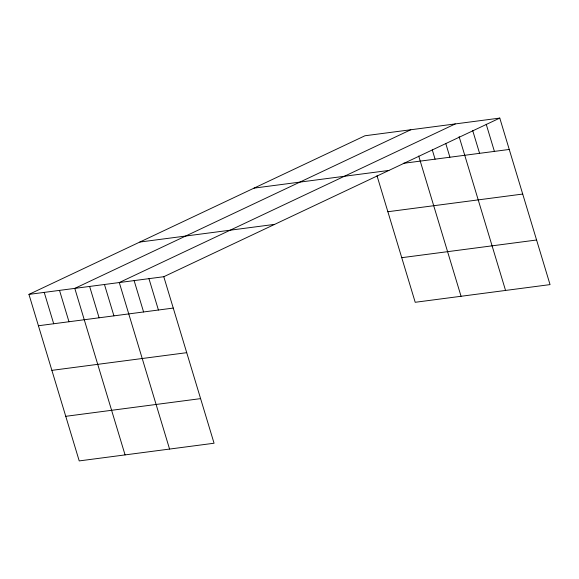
<?xml version="1.0" encoding="UTF-8"?>
<svg xmlns="http://www.w3.org/2000/svg" width="579" height="579" viewBox="0 0 579 579"><rect width="100%" height="100%" fill="white"/><g stroke="black" fill="none" stroke-linecap="round" stroke-linejoin="round"><path stroke-width="0.87" d="M28.95 294.393L163.792 276.711L214.064 443.232L79.222 460.913L28.95 294.393L364.936 135.768L499.778 118.087L550.05 284.607L415.208 302.289L376.994 175.705M410.779 129.754L74.792 288.385L125.071 454.906M455.275 123.92L119.288 282.545L169.567 449.065M163.792 276.711L499.778 118.087M403.274 163.343L509.245 149.447M254.058 188.117L388.9 170.436M139.828 242.051L274.663 224.363M387.872 211.733L522.707 194.052M401.746 257.684L536.581 240.003M38.417 325.753L173.259 308.071M51.886 370.357L186.72 352.676M65.76 416.315L200.595 398.627M486.222 124.268L494.408 151.394M472.667 130.449L479.578 153.334M459.118 136.637L505.554 290.441M445.823 143.664L449.912 157.227M432.267 149.845L435.082 159.174M418.711 156.033L461.058 296.274M148.955 278.658L158.422 310.018M134.125 280.605L143.592 311.965M104.459 284.492L113.925 315.852M89.629 286.439L99.096 317.799M59.514 290.39L68.981 321.75M44.228 292.388L53.702 323.755"/></g></svg>
